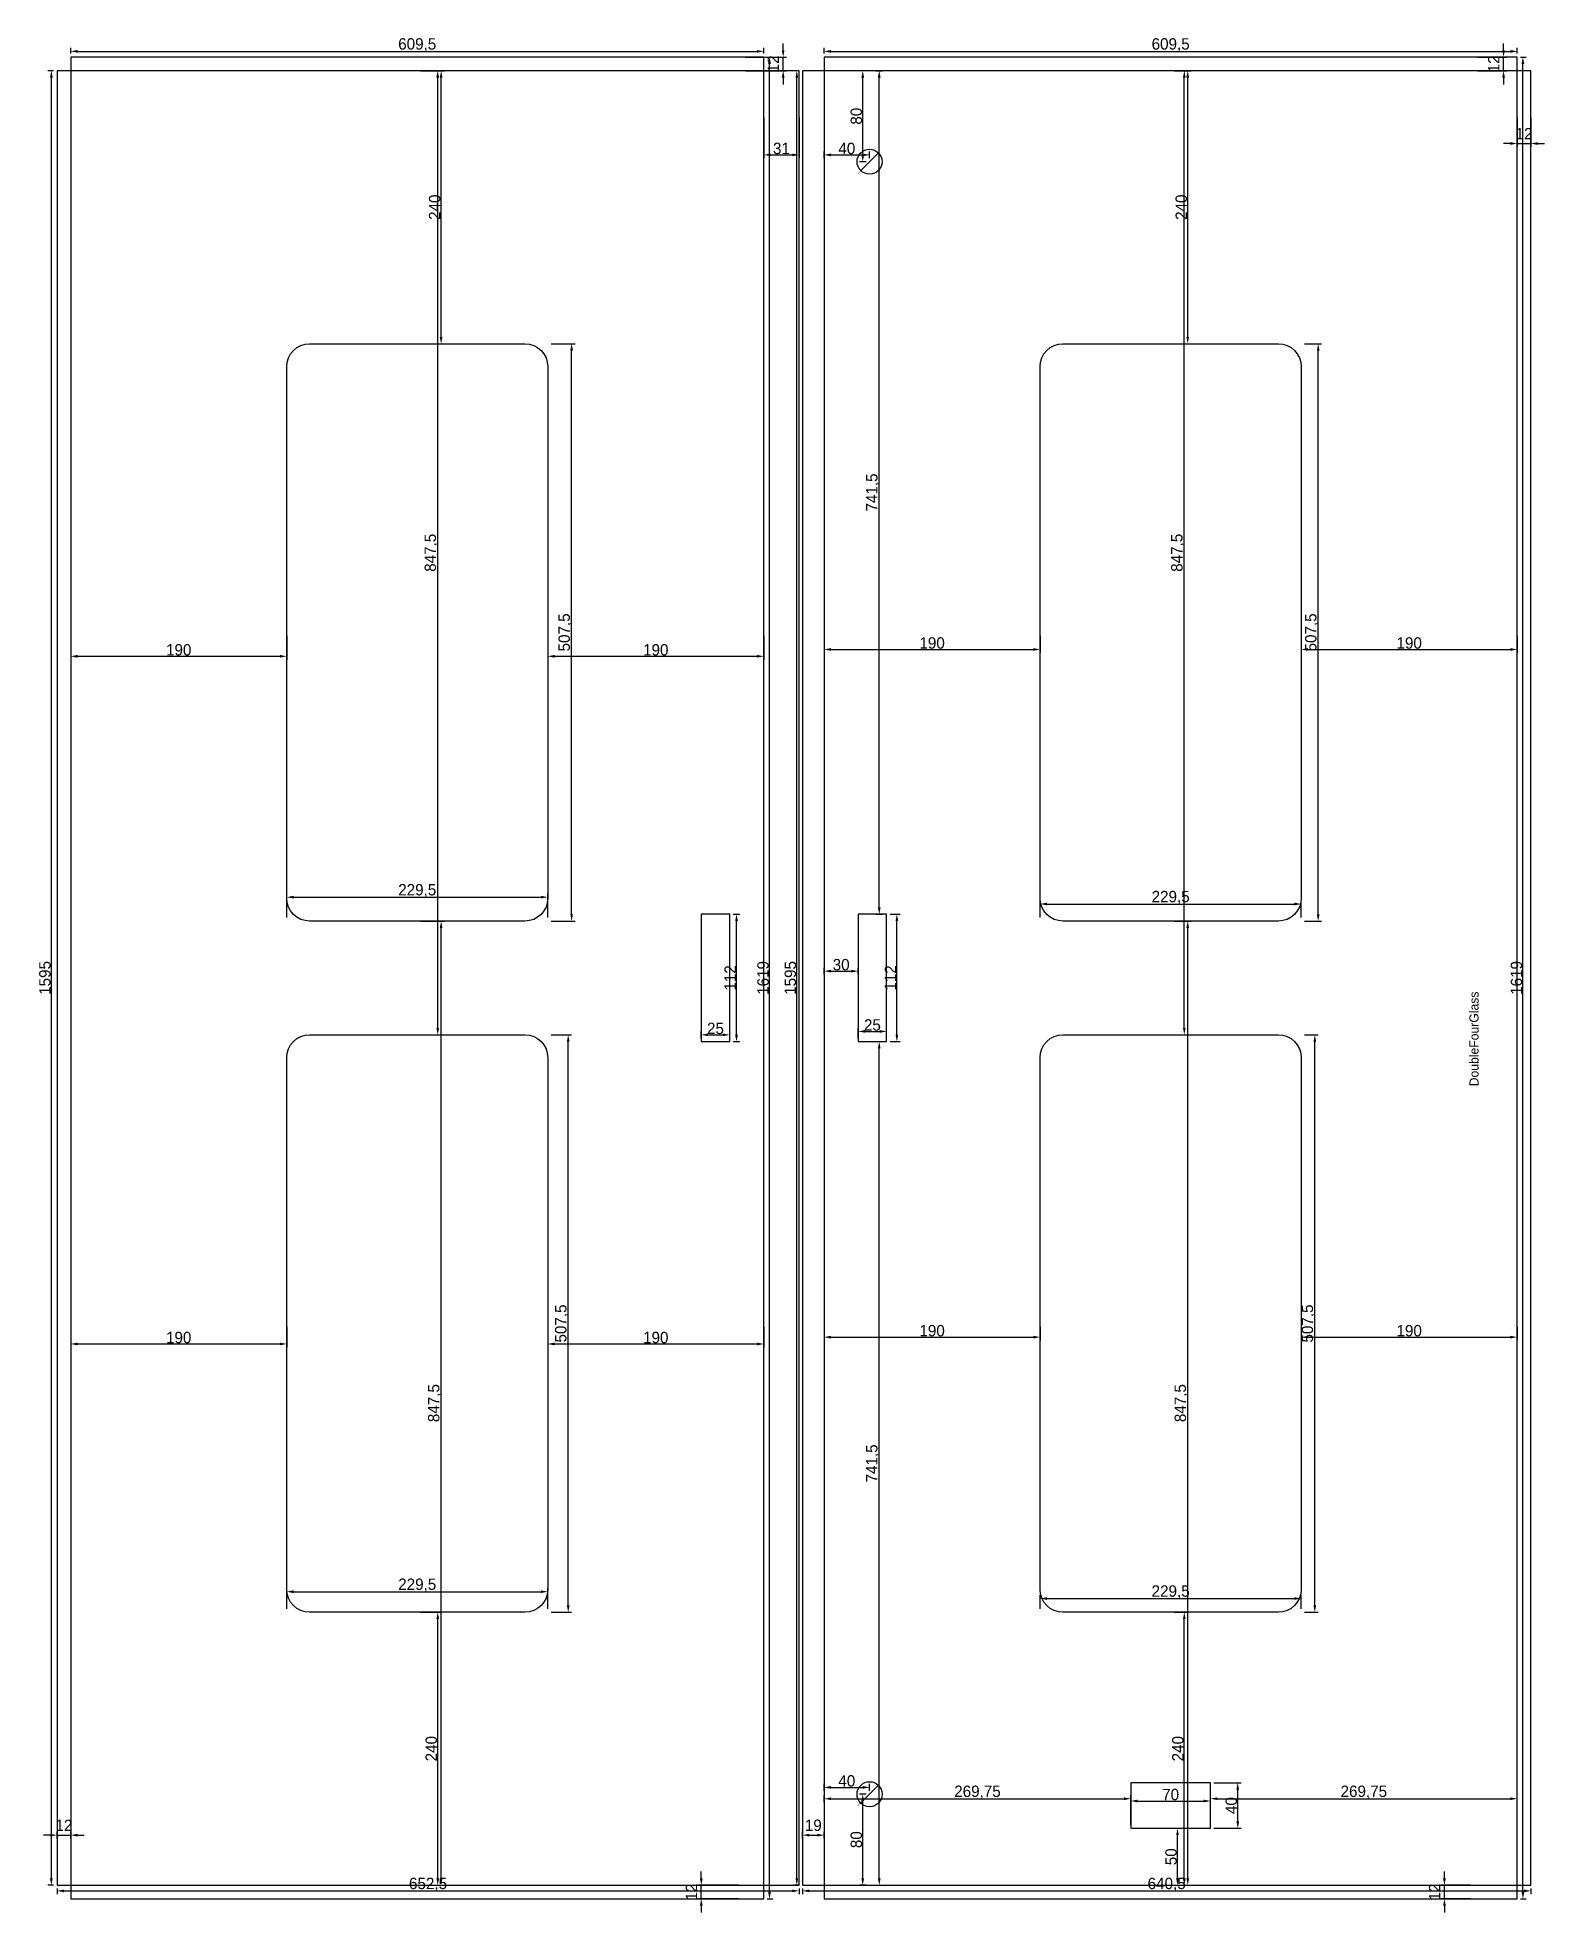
# Model space of a CAD drawing. Header units: metres. Extents: x -17 to 1308, y -12 to 1636.
import ezdxf
from ezdxf.enums import TextEntityAlignment as Align

# ---------------------------------------------------------------- set-up
doc = ezdxf.new("R2010")
doc.units = ezdxf.units.M
doc.layers.add('CUT', color=4, linetype='Continuous')
doc.layers.add('DIMENSIONS', color=1, linetype='Continuous')
doc.dimstyles.new('DoorDimStyle', dxfattribs={"dimtxt": 2.5, "dimasz": 2.5, "dimexe": 1.25, "dimexo": 0.625, "dimtad": 1, "dimtxsty": 'Standard', "dimcen": 2.5, "dimclrd": 7, "dimclre": 7, "dimclrt": 7, "dimazin": 3, "dimtfac": 1, "dimtmove": 0, "dimatfit": 3})
doc.dimstyles.get("Standard").update_dxf_attribs({"dimtxt": 2.5, "dimasz": 2.5, "dimexe": 1.25, "dimexo": 0.625, "dimtad": 1, "dimcen": 2.5, "dimazin": 3, "dimtfac": 1, "dimtmove": 0, "dimatfit": 3})

# ---------------------------------------------------------------- blocks, each defined once
blk = doc.blocks.new('_CLOSEDFILLED')
at = {"color": 0, "linetype": 'BYBLOCK'}
blk.add_solid([(-1, 0.2), (0, 0), (-1, -0.2)], dxfattribs=at)
blk = doc.blocks.new('*D45')
for p, q in [((706.5, 1519), (722.1, 1534.6)), ((706.1, 1518.6), (706.5, 1519))]:
    blk.add_line(p, q)
at = {"layer": 'Defpoints'}
for p in [(706.7, 1519.2), (714.5, 1527)]:
    blk.add_point(p, dxfattribs=at)
at = {"xscale": 0.25, "yscale": 0.25, "rotation": 45}
for p in [(722.3, 1534.8), (706.7, 1519.2)]:
    blk.add_blockref('_CLOSEDFILLED', p, dxfattribs=at)
at = {"insert": (705, 1517.5), "char_height": 1, "attachment_point": 5, "rotation": 45}
blk.add_mtext('%%c22', dxfattribs=at)
blk = doc.blocks.new('*D48')
for p, q in [((706.5, 84), (722.1, 99.6)), ((706.1, 83.6), (706.5, 84))]:
    blk.add_line(p, q)
at = {"layer": 'Defpoints'}
for p in [(706.7, 84.2), (714.5, 92)]:
    blk.add_point(p, dxfattribs=at)
at = {"xscale": 0.25, "yscale": 0.25, "rotation": 45.0000000000002}
for p in [(722.3, 99.8), (706.7, 84.2)]:
    blk.add_blockref('_CLOSEDFILLED', p, dxfattribs=at)
at = {"insert": (705, 82.5), "char_height": 1, "attachment_point": 5, "rotation": 45}
blk.add_mtext('%%c22', dxfattribs=at)

msp = doc.modelspace()

# ---------------------------------------------------------------- linework, layer by layer
at = {"layer": 'CUT'}
for points in [[(12, 0), (621.5, 0), (621.5, 1619), (12, 1619), (12, 0)], [(674.5, 0), (1284, 0), (1284, 1619), (674.5, 1619), (674.5, 0)], [(0, 12), (652.5, 12), (652.5, 1607), (0, 1607), (0, 12)], [(655.5, 12), (1296, 12), (1296, 1607), (655.5, 1607), (655.5, 12)], [(222, 1367), (411.5, 1367), (415.402, 1366.616), (419.154, 1365.478), (422.611, 1363.629), (425.642, 1361.142), (428.129, 1358.111), (429.978, 1354.654), (431.116, 1350.902), (431.5, 1347), (431.5, 879.5), (431.116, 875.598), (429.978, 871.846), (428.129, 868.389), (425.642, 865.358), (422.611, 862.871), (419.154, 861.022), (415.402, 859.884), (411.5, 859.5), (222, 859.5), (218.098, 859.884), (214.346, 861.022), (210.889, 862.871), (207.858, 865.358), (205.371, 868.389), (203.522, 871.846), (202.384, 875.598), (202, 879.5), (202, 1347), (202.384, 1350.902), (203.522, 1354.654), (205.371, 1358.111), (207.858, 1361.142), (210.889, 1363.629), (214.346, 1365.478), (218.098, 1366.616), (222, 1367)], [(884.5, 1367), (1074, 1367), (1077.902, 1366.616), (1081.654, 1365.478), (1085.111, 1363.629), (1088.142, 1361.142), (1090.629, 1358.111), (1092.478, 1354.654), (1093.616, 1350.902), (1094, 1347), (1094, 879.5), (1093.616, 875.598), (1092.478, 871.846), (1090.629, 868.389), (1088.142, 865.358), (1085.111, 862.871), (1081.654, 861.022), (1077.902, 859.884), (1074, 859.5), (884.5, 859.5), (880.598, 859.884), (876.846, 861.022), (873.389, 862.871), (870.358, 865.358), (867.871, 868.389), (866.022, 871.846), (864.884, 875.598), (864.5, 879.5), (864.5, 1347), (864.884, 1350.902), (866.022, 1354.654), (867.871, 1358.111), (870.358, 1361.142), (873.389, 1363.629), (876.846, 1365.478), (880.598, 1366.616), (884.5, 1367)], [(566.5, 753.5), (591.5, 753.5), (591.5, 865.5), (566.5, 865.5), (566.5, 753.5)], [(704.5, 753.5), (729.5, 753.5), (729.5, 865.5), (704.5, 865.5), (704.5, 753.5)], [(222, 759.5), (411.5, 759.5), (415.402, 759.116), (419.154, 757.978), (422.611, 756.129), (425.642, 753.642), (428.129, 750.611), (429.978, 747.154), (431.116, 743.402), (431.5, 739.5), (431.5, 272), (431.116, 268.098), (429.978, 264.346), (428.129, 260.889), (425.642, 257.858), (422.611, 255.371), (419.154, 253.522), (415.402, 252.384), (411.5, 252), (222, 252), (218.098, 252.384), (214.346, 253.522), (210.889, 255.371), (207.858, 257.858), (205.371, 260.889), (203.522, 264.346), (202.384, 268.098), (202, 272), (202, 739.5), (202.384, 743.402), (203.522, 747.154), (205.371, 750.611), (207.858, 753.642), (210.889, 756.129), (214.346, 757.978), (218.098, 759.116), (222, 759.5)], [(884.5, 759.5), (1074, 759.5), (1077.902, 759.116), (1081.654, 757.978), (1085.111, 756.129), (1088.142, 753.642), (1090.629, 750.611), (1092.478, 747.154), (1093.616, 743.402), (1094, 739.5), (1094, 272), (1093.616, 268.098), (1092.478, 264.346), (1090.629, 260.889), (1088.142, 257.858), (1085.111, 255.371), (1081.654, 253.522), (1077.902, 252.384), (1074, 252), (884.5, 252), (880.598, 252.384), (876.846, 253.522), (873.389, 255.371), (870.358, 257.858), (867.871, 260.889), (866.022, 264.346), (864.884, 268.098), (864.5, 272), (864.5, 739.5), (864.884, 743.402), (866.022, 747.154), (867.871, 750.611), (870.358, 753.642), (873.389, 756.129), (876.846, 757.978), (880.598, 759.116), (884.5, 759.5)], [(944.25, 62), (1014.25, 62), (1014.25, 102), (944.25, 102), (944.25, 62)]]:
    msp.add_lwpolyline(points, dxfattribs=at)
for centre in [(714.5, 1527), (714.5, 92)]:
    msp.add_circle(centre, 11, dxfattribs=at)

# ---------------------------------------------------------------- texts
at = {"layer": 'DIMENSIONS'}
msp.add_text('DoubleFourGlass', height=8, rotation=90, dxfattribs=at).set_placement((1246, 797.5), align=Align.MIDDLE_RIGHT)

# ---------------------------------------------------------------- dimensions: what is measured, and where the dimension line sits
for base, p1, p2, location in [((12, 1624), (12, 1619), (621.5, 1619), (316.75, 1629.625)), ((674.5, 1624), (674.5, 1619), (1284, 1619), (979.25, 1629.625)), ((621.5, 1533), (621.5, 1569), (652.5, 1569), (637, 1538.625)), ((1284, 1543), (1284, 1569), (1296, 1569), (1290, 1551.625)), ((674.5, 1533), (674.5, 1527), (714.5, 1527), (694.5, 1538.625)), ((12, 1092.25), (12, 1113.25), (202, 1113.25), (107, 1097.875)), ((431.5, 1092.25), (431.5, 1113.25), (621.5, 1113.25), (526.5, 1097.875)), ((674.5, 1098.25), (674.5, 1113.25), (864.5, 1113.25), (769.5, 1103.875)), ((1094, 1098.25), (1094, 1113.25), (1284, 1113.25), (1189, 1103.875)), ((202, 880.5), (202, 859.5), (431.5, 859.5), (316.75, 886.125)), ((864.5, 874.5), (864.5, 859.5), (1094, 859.5), (979.25, 880.125)), ((674.5, 815.5), (674.5, 809.5), (704.5, 809.5), (689.5, 821.125)), ((704.5, 762.5), (704.5, 753.5), (729.5, 753.5), (717, 768.125)), ((566.5, 759.5), (566.5, 753.5), (591.5, 753.5), (579, 765.125)), ((12, 487.75), (12, 505.75), (202, 505.75), (107, 493.375)), ((431.5, 487.75), (431.5, 505.75), (621.5, 505.75), (526.5, 493.375)), ((674.5, 493.75), (674.5, 505.75), (864.5, 505.75), (769.5, 499.375)), ((1094, 493.75), (1094, 505.75), (1284, 505.75), (1189, 499.375)), ((202, 270), (202, 252), (431.5, 252), (316.75, 275.625)), ((864.5, 264), (864.5, 252), (1094, 252), (979.25, 269.625)), ((674.5, 98), (674.5, 92), (714.5, 92), (694.5, 103.625)), ((674.5, 88), (674.5, 82), (944.25, 82), (809.375, 93.625)), ((1014.25, 88), (1014.25, 82), (1284, 82), (1149.125, 93.625)), ((944.25, 86), (944.25, 62), (1014.25, 62), (979.25, 91.625)), ((0, 56), (0, 50), (12, 50), (6, 64.625)), ((655.5, 56), (655.5, 50), (674.5, 50), (665, 64.625)), ((0, 7), (0, 12), (652.5, 12), (326.25, 12.625)), ((655.5, 7), (655.5, 12), (1296, 12), (975.75, 12.625))]:
    msp.add_linear_dim(base=base, p1=p1, p2=p2, location=location, dimstyle='DoorDimStyle', override={"dimtxt": 10, "dimasz": 6, "dimexe": 3, "dimexo": 3, "dimtad": 1, "dimtofl": 1}, dxfattribs=at).render()
for base, p1, p2, location in [((638.5, 1607), (602.5, 1607), (602.5, 1619), (629.875, 1613)), ((626.5, 0), (621.5, 0), (621.5, 1619), (620.875, 809.5)), ((1272, 1607), (1246, 1607), (1246, 1619), (1263.375, 1613)), ((1289, 0), (1284, 0), (1284, 1619), (1283.375, 809.5)), ((-5, 12), (0, 12), (0, 1607), (-10.625, 809.5)), ((334.75, 759.5), (316.75, 759.5), (316.75, 1607), (329.125, 1183.25)), ((337.75, 1367), (316.75, 1367), (316.75, 1607), (332.125, 1487)), ((650.5, 12), (655.5, 12), (655.5, 1607), (644.875, 809.5)), ((708.5, 1527), (714.5, 1527), (714.5, 1607), (702.875, 1567)), ((723, 865.5), (717, 865.5), (717, 1607), (717.375, 1236.25)), ((991.25, 759.5), (979.25, 759.5), (979.25, 1607), (985.625, 1183.25)), ((994.25, 1367), (979.25, 1367), (979.25, 1607), (988.625, 1487)), ((452.5, 859.5), (431.5, 859.5), (431.5, 1367), (446.875, 1113.25)), ((1109, 859.5), (1094, 859.5), (1094, 1367), (1103.375, 1113.25)), ((337.75, 12), (316.75, 12), (316.75, 859.5), (332.125, 435.75)), ((597.5, 753.5), (591.5, 753.5), (591.5, 865.5), (591.875, 809.5)), ((738.5, 753.5), (729.5, 753.5), (729.5, 865.5), (732.875, 809.5)), ((994.25, 12), (979.25, 12), (979.25, 859.5), (988.625, 435.75)), ((449.5, 252), (431.5, 252), (431.5, 759.5), (443.875, 505.75)), ((1106, 252), (1094, 252), (1094, 759.5), (1100.375, 505.75)), ((723, 12), (717, 12), (717, 753.5), (717.375, 382.75)), ((334.75, 12), (316.75, 12), (316.75, 252), (329.125, 132)), ((991.25, 12), (979.25, 12), (979.25, 252), (985.625, 132)), ((1038.25, 62), (1014.25, 62), (1014.25, 102), (1032.625, 82)), ((708.5, 12), (714.5, 12), (714.5, 92), (702.875, 52)), ((985.25, 12), (979.25, 12), (979.25, 62), (979.625, 37)), ((566.5, 0), (602.5, 0), (602.5, 12), (557.875, 6)), ((1220, 0), (1246, 0), (1246, 12), (1211.375, 6))]:
    msp.add_linear_dim(base=base, p1=p1, p2=p2, angle=90, location=location, dimstyle='DoorDimStyle', override={"dimtxt": 10, "dimasz": 6, "dimexe": 3, "dimexo": 3, "dimtad": 1, "dimtofl": 1}, dxfattribs=at).render()
for p1, p2, picture, middle in [((722.278, 1534.778), (706.722, 1519.222), '*D45', (705.042, 1517.542)), ((722.278, 99.778), (706.722, 84.222), '*D48', (705.042, 82.542))]:
    dim = msp.add_diameter_dim_2p(p1=p1, p2=p2, dimstyle='Standard', override={"dimtih": 1}, dxfattribs=at)
    dim.commit()
    dim.dimension.update_dxf_attribs({"geometry": picture, "text_midpoint": middle})

doc.saveas('drawing.dxf')
